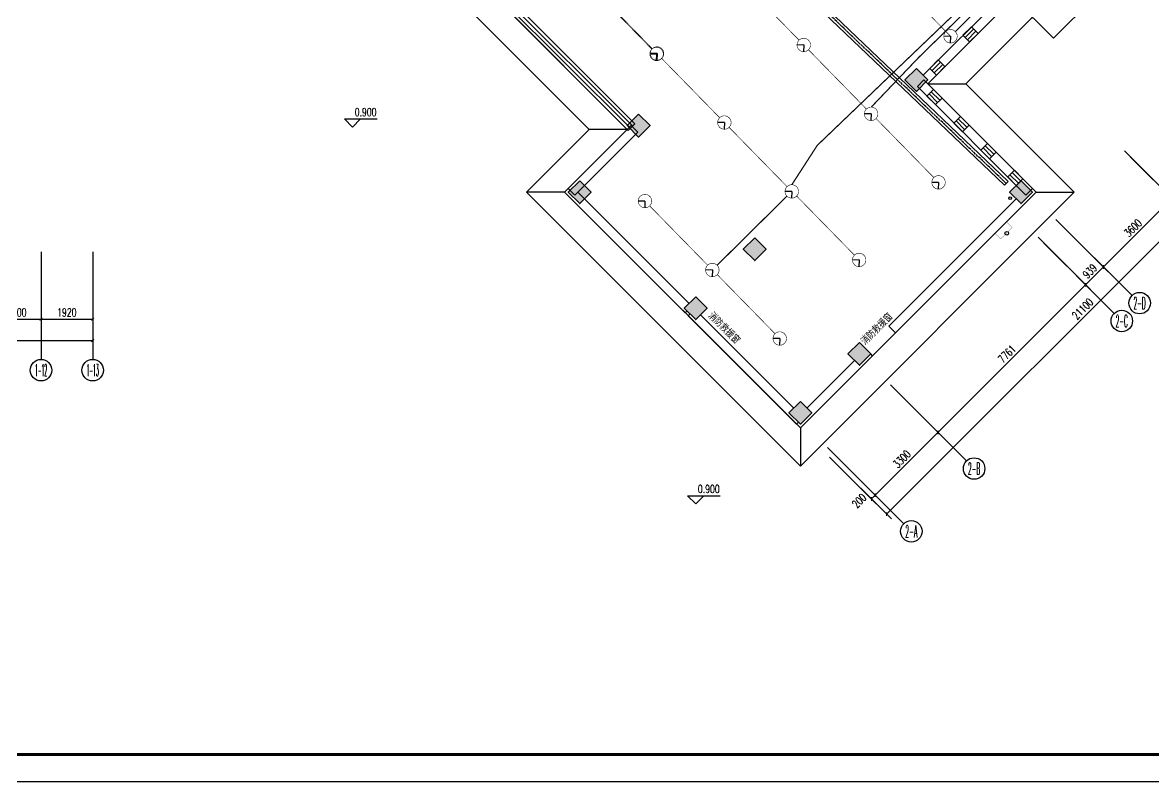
# Model space of a CAD drawing. Extents: x 815029915 to 815825525, y 579155098 to 579748855.
# Drawn here: x 815352839 to 815394869, y 579529894 to 579558107 of the extents above; entities that cross this region are included whole.
import ezdxf
from ezdxf.enums import TextEntityAlignment as Align

# ---------------------------------------------------------------- set-up
doc = ezdxf.new("R2010")
doc.units = 0
doc.header["$LTSCALE"] = 100
doc.header["$MEASUREMENT"] = 0
doc.linetypes.add('DOTE', pattern=[2.42, 2, -0.2, 0.02, -0.2])
for name, color, linetype in [('AXIS', 3, 'Continuous'), ('AXIS_TEXT', 7, 'Continuous'), ('COLUMN', 9, 'Continuous'), ('DIM_ELEV', 3, 'Continuous'), ('DIM_IDEN', 3, 'Continuous'), ('E-CAPL-1', 7, 'Continuous'), ('E-TEXT-PLAN', 7, 'Continuous'), ('E-TEXT-PLAN-DER', 7, 'Continuous'), ('GROUND', 2, 'Continuous'), ('PUB_TEXT', 7, 'Continuous'), ('STAIR', 2, 'Continuous'), ('WALL', 9, 'Continuous'), ('WINDOW', 4, 'Continuous'), ('ZG-图框层', 4, 'Continuous'), ('zm', 1, 'Continuous'), ('电-强电平面-线缆', 3, 'Continuous'), ('电-桥架', 4, 'Continuous')]:
    doc.layers.add(name, color=color, linetype=linetype)
doc.layers.add('柱填充', color=9, linetype='Continuous', lineweight=18)
doc.layers.add('砼柱', color=2, linetype='Continuous', lineweight=35)
doc.styles.add('_TCH_AXIS', font='COMPLEX', dxfattribs={"bigfont": 'GBCBIG'})
doc.styles.add('_TCH_DIM', font='SIMPLEX', dxfattribs={"bigfont": 'GBCBIG'})
doc.styles.add('_TCH_DIM_T3', font='SIMPLEX', dxfattribs={"width": 0.705882, "bigfont": 'GBCBIG'})
doc.styles.add('COMPLEX', font='COMPLEX')
doc.styles.add('IDQSTYLE', font='txt.shx', dxfattribs={"width": 0.7, "bigfont": 'hztxt.shx'})
doc.styles.add('宋体-TK', font='', dxfattribs={"width": 0.8})
doc.styles.get('宋体-TK').set_extended_font_data('SimSun')
doc.dimstyles.new('_TCH_ARCH-100', dxfattribs={"dimscale": 100, "dimtxt": 2.975, "dimasz": 1, "dimexe": 2.5, "dimexo": 3, "dimgap": 1, "dimtad": 1, "dimdec": 0, "dimzin": 0, "dimdsep": 46, "dimtxsty": '_TCH_DIM_T3', "dimblk": 'ARCHTICK', "dimcen": 0.09, "dimclrt": 7, "dimazin": 2, "dimtfac": 1, "dimtdec": 0, "dimtix": 1, "dimtmove": 2, "dimatfit": 3, "dimfxl": 0, "dimtolj": 1, "dimtzin": 0, "dimarcsym": 0})

# ---------------------------------------------------------------- blocks, each defined once
blk = doc.blocks.new('HC000088')
at = {"color": 0}
for q in [(-1.72, -1.82), (1.72, -1.82)]:
    blk.add_line((0, 0), q, dxfattribs=at)
at = {"color": 0, "linetype": 'Continuous', "const_width": 0.2}
blk.add_lwpolyline([(2.5, 0, 0.198912), (1.77, 1.77, 0.198912), (0, 2.5, 0.198912), (-1.77, 1.77, 0.198912), (-2.5, 0, 0.198912), (-1.77, -1.77, 0.198912), (0, -2.5, 0.198912), (1.77, -1.77, 0.198912)], format="xyb", close=True, dxfattribs=at)
at = {"layer": 'E-TEXT-PLAN-DER', "color": 0, "style": 'IDQSTYLE', "width": 0.7}
blk.add_attdef('PSFHATT', (4.5, -2.5), '', height=2.5, dxfattribs=at)
blk = doc.blocks.new('$TCHSYS$WIN2D')
for p, q in [((-0.5, 0.5), (0.5, 0.5)), ((-0.5, 0.5), (-0.5, -0.5)), ((0.5, 0.5), (0.5, -0.5)), ((0.5, 0.1667), (-0.5, 0.1667)), ((0.5, -0.1667), (-0.5, -0.1667)), ((-0.5, -0.5), (0.5, -0.5))]:
    blk.add_line(p, q)
blk = doc.blocks.new('_AXISO')
blk.add_circle((0, 0), 0.5)
at = {"layer": 'AXIS_TEXT', "style": 'COMPLEX', "width": 1.041667}
blk.add_attdef('A', text='', height=0.56, dxfattribs=at).set_placement((-0.25, -0.28), (0.25, -0.28), align=Align.FIT)
blk = doc.blocks.new('_ArchTick')
at = {"color": 0, "linetype": 'ByBlock', "const_width": 0.4}
blk.add_lwpolyline([(-0.5, -0.5), (0.5, 0.5)], dxfattribs=at)
blk = doc.blocks.new('*D305')
at = {"layer": 'AXIS', "color": 0, "lineweight": -2, "transparency": 16777216}
for p, q in [((815397752, 579556869), (815400050, 579554571)), ((815384954, 579539828), (815399873, 579554748)), ((815382832, 579541949), (815385130, 579539651))]:
    blk.add_line(p, q, dxfattribs=at)
at = {"layer": 'Defpoints', "color": 0, "transparency": 16777216}
for p in [(815397540, 579557082), (815399873, 579554748), (815382620, 579542162)]:
    blk.add_point(p, dxfattribs=at)
at = {"layer": 'AXIS', "color": 0, "lineweight": -2, "transparency": 16777216, "xscale": 100, "yscale": 100, "zscale": 100}
for p, rotation in [((815399873, 579554748), 44.99999999977111), ((815384954, 579539828), 224.9999999997711)]:
    blk.add_blockref('_ArchTick', p, dxfattribs=dict(at, rotation=rotation))
at = {"layer": 'AXIS', "color": 7, "transparency": 16777216, "insert": (815392238, 579547464), "char_height": 297.5, "attachment_point": 5, "rotation": 45, "style": '_TCH_DIM_T3'}
blk.add_mtext('\\A1;21100', dxfattribs=at)
blk = doc.blocks.new('*D306')
at = {"layer": 'AXIS', "color": 0, "lineweight": -2, "transparency": 16777216}
for p, q in [((815382832, 579541949), (815384565, 579540217)), ((815382974, 579542091), (815384706, 579540358)), ((815384388, 579540394), (815384529, 579540535))]:
    blk.add_line(p, q, dxfattribs=at)
at = {"layer": 'Defpoints', "color": 0, "transparency": 16777216}
for p in [(815382620, 579542162), (815382761, 579542303), (815384529, 579540535)]:
    blk.add_point(p, dxfattribs=at)
at = {"layer": 'AXIS', "color": 0, "lineweight": -2, "transparency": 16777216, "xscale": 100, "yscale": 100, "zscale": 100}
for p, rotation in [((815384388, 579540394), 225), ((815384529, 579540535), 45)]:
    blk.add_blockref('_ArchTick', p, dxfattribs=dict(at, rotation=rotation))
at = {"layer": 'AXIS', "color": 7, "transparency": 16777216, "insert": (815383932, 579540327), "char_height": 297.5, "attachment_point": 5, "rotation": 45, "style": '_TCH_DIM_T3'}
blk.add_mtext('\\A1;200', dxfattribs=at)
blk = doc.blocks.new('*D307')
at = {"layer": 'AXIS', "color": 0, "lineweight": -2, "transparency": 16777216}
for p, q in [((815385307, 579544424), (815387039, 579542692)), ((815384529, 579540535), (815386863, 579542869)), ((815382974, 579542091), (815384706, 579540358))]:
    blk.add_line(p, q, dxfattribs=at)
at = {"layer": 'Defpoints', "color": 0, "transparency": 16777216}
for p in [(815385095, 579544636), (815386863, 579542869), (815382761, 579542303)]:
    blk.add_point(p, dxfattribs=at)
at = {"layer": 'AXIS', "color": 0, "lineweight": -2, "transparency": 16777216, "xscale": 100, "yscale": 100, "zscale": 100}
for p, rotation in [((815386863, 579542869), 45), ((815384529, 579540535), 225)]:
    blk.add_blockref('_ArchTick', p, dxfattribs=dict(at, rotation=rotation))
at = {"layer": 'AXIS', "color": 7, "transparency": 16777216, "insert": (815385520, 579541878), "char_height": 297.5, "attachment_point": 5, "rotation": 45, "style": '_TCH_DIM_T3'}
blk.add_mtext('\\A1;3300', dxfattribs=at)
blk = doc.blocks.new('*D308')
at = {"layer": 'AXIS', "color": 0, "lineweight": -2, "transparency": 16777216}
for p, q in [((815390795, 579549912), (815392527, 579548180)), ((815386863, 579542869), (815392351, 579548357)), ((815385307, 579544424), (815387039, 579542692))]:
    blk.add_line(p, q, dxfattribs=at)
at = {"layer": 'Defpoints', "color": 0, "transparency": 16777216}
for p in [(815390583, 579550124), (815392351, 579548357), (815385095, 579544636)]:
    blk.add_point(p, dxfattribs=at)
at = {"layer": 'AXIS', "color": 0, "lineweight": -2, "transparency": 16777216, "xscale": 100, "yscale": 100, "zscale": 100}
for p, rotation in [((815392351, 579548357), 44.99999999937771), ((815386863, 579542869), 224.9999999993777)]:
    blk.add_blockref('_ArchTick', p, dxfattribs=dict(at, rotation=rotation))
at = {"layer": 'AXIS', "color": 7, "transparency": 16777216, "insert": (815389431, 579545789), "char_height": 297.5, "attachment_point": 5, "rotation": 45, "style": '_TCH_DIM_T3'}
blk.add_mtext('\\A1;7761', dxfattribs=at)
blk = doc.blocks.new('*D309')
at = {"layer": 'AXIS', "color": 0, "lineweight": -2, "transparency": 16777216}
for p, q in [((815391459, 579550576), (815393191, 579548844)), ((815390795, 579549912), (815392527, 579548180)), ((815392351, 579548357), (815393015, 579549021))]:
    blk.add_line(p, q, dxfattribs=at)
at = {"layer": 'Defpoints', "color": 0, "transparency": 16777216}
for p in [(815391247, 579550788), (815390583, 579550124), (815393015, 579549021)]:
    blk.add_point(p, dxfattribs=at)
at = {"layer": 'AXIS', "color": 0, "lineweight": -2, "transparency": 16777216, "xscale": 100, "yscale": 100, "zscale": 100}
for p, rotation in [((815393015, 579549021), 45), ((815392351, 579548357), 225)]:
    blk.add_blockref('_ArchTick', p, dxfattribs=dict(at, rotation=rotation))
at = {"layer": 'AXIS', "color": 7, "transparency": 16777216, "insert": (815392507, 579548864), "char_height": 297.5, "attachment_point": 5, "rotation": 45, "style": '_TCH_DIM_T3'}
blk.add_mtext('\\A1;939', dxfattribs=at)
blk = doc.blocks.new('*D310')
at = {"layer": 'AXIS', "color": 0, "lineweight": -2, "transparency": 16777216}
for p, q in [((815394004, 579553122), (815395737, 579551389)), ((815393015, 579549021), (815395560, 579551566)), ((815391459, 579550576), (815393191, 579548844))]:
    blk.add_line(p, q, dxfattribs=at)
at = {"layer": 'Defpoints', "color": 0, "transparency": 16777216}
for p in [(815393792, 579553334), (815395560, 579551566), (815391247, 579550788)]:
    blk.add_point(p, dxfattribs=at)
at = {"layer": 'AXIS', "color": 0, "lineweight": -2, "transparency": 16777216, "xscale": 100, "yscale": 100, "zscale": 100}
for p, rotation in [((815395560, 579551566), 45), ((815393015, 579549021), 225)]:
    blk.add_blockref('_ArchTick', p, dxfattribs=dict(at, rotation=rotation))
at = {"layer": 'AXIS', "color": 7, "transparency": 16777216, "insert": (815394111, 579550469), "char_height": 297.5, "attachment_point": 5, "rotation": 45, "style": '_TCH_DIM_T3'}
blk.add_mtext('\\A1;3600', dxfattribs=at)
blk = doc.blocks.new('*D311')
at = {"layer": 'AXIS', "color": 0, "lineweight": -2, "transparency": 16777216}
for p, q in [((815397611, 579556728), (815399343, 579554996)), ((815395560, 579551566), (815399166, 579555172)), ((815394004, 579553122), (815395737, 579551389))]:
    blk.add_line(p, q, dxfattribs=at)
at = {"layer": 'Defpoints', "color": 0, "transparency": 16777216}
for p in [(815397399, 579556940), (815399166, 579555172), (815393792, 579553334)]:
    blk.add_point(p, dxfattribs=at)
at = {"layer": 'AXIS', "color": 0, "lineweight": -2, "transparency": 16777216, "xscale": 100, "yscale": 100, "zscale": 100}
for p, rotation in [((815399166, 579555172), 45), ((815395560, 579551566), 225)]:
    blk.add_blockref('_ArchTick', p, dxfattribs=dict(at, rotation=rotation))
at = {"layer": 'AXIS', "color": 7, "transparency": 16777216, "insert": (815397187, 579553545), "char_height": 297.5, "attachment_point": 5, "rotation": 45, "style": '_TCH_DIM_T3'}
blk.add_mtext('\\A1;5100', dxfattribs=at)
blk = doc.blocks.new('*D338')
at = {"layer": 'AXIS', "color": 0, "lineweight": -2, "transparency": 16777216}
for p, q in [((815296023, 579549284), (815296023, 579546034)), ((815355443, 579549284), (815355443, 579546034)), ((815296023, 579546284), (815355443, 579546284))]:
    blk.add_line(p, q, dxfattribs=at)
at = {"layer": 'Defpoints', "color": 0, "transparency": 16777216}
for p in [(815296023, 579549584), (815355443, 579549584), (815355443, 579546284)]:
    blk.add_point(p, dxfattribs=at)
at = {"layer": 'AXIS', "color": 0, "lineweight": -2, "transparency": 16777216, "xscale": 100, "yscale": 100, "zscale": 100, "rotation": 180}
blk.add_blockref('_ArchTick', (815296023, 579546284), dxfattribs=at)
at = {"layer": 'AXIS', "color": 0, "lineweight": -2, "transparency": 16777216, "xscale": 100, "yscale": 100, "zscale": 100}
blk.add_blockref('_ArchTick', (815355443, 579546284), dxfattribs=at)
at = {"layer": 'AXIS', "color": 7, "transparency": 16777216, "insert": (815325733, 579546532), "char_height": 297.5, "attachment_point": 5, "style": '_TCH_DIM_T3'}
blk.add_mtext('\\A1;59420', dxfattribs=at)
blk = doc.blocks.new('*D350')
at = {"layer": 'AXIS', "color": 0, "lineweight": -2, "transparency": 16777216}
for p, q in [((815351723, 579549284), (815351723, 579546834)), ((815353523, 579549284), (815353523, 579546834)), ((815351723, 579547084), (815353523, 579547084))]:
    blk.add_line(p, q, dxfattribs=at)
at = {"layer": 'Defpoints', "color": 0, "transparency": 16777216}
for p in [(815351723, 579549584), (815353523, 579549584), (815353523, 579547084)]:
    blk.add_point(p, dxfattribs=at)
at = {"layer": 'AXIS', "color": 0, "lineweight": -2, "transparency": 16777216, "xscale": 100, "yscale": 100, "zscale": 100, "rotation": 180}
blk.add_blockref('_ArchTick', (815351723, 579547084), dxfattribs=at)
at = {"layer": 'AXIS', "color": 0, "lineweight": -2, "transparency": 16777216, "xscale": 100, "yscale": 100, "zscale": 100}
blk.add_blockref('_ArchTick', (815353523, 579547084), dxfattribs=at)
at = {"layer": 'AXIS', "color": 7, "transparency": 16777216, "insert": (815352623, 579547332), "char_height": 297.5, "attachment_point": 5, "style": '_TCH_DIM_T3'}
blk.add_mtext('\\A1;1800', dxfattribs=at)
blk = doc.blocks.new('*D351')
at = {"layer": 'AXIS', "color": 0, "lineweight": -2, "transparency": 16777216}
for p, q in [((815353523, 579549284), (815353523, 579546834)), ((815355443, 579549284), (815355443, 579546834)), ((815353523, 579547084), (815355443, 579547084))]:
    blk.add_line(p, q, dxfattribs=at)
at = {"layer": 'Defpoints', "color": 0, "transparency": 16777216}
for p in [(815353523, 579549584), (815355443, 579549584), (815355443, 579547084)]:
    blk.add_point(p, dxfattribs=at)
at = {"layer": 'AXIS', "color": 0, "lineweight": -2, "transparency": 16777216, "xscale": 100, "yscale": 100, "zscale": 100, "rotation": 180}
blk.add_blockref('_ArchTick', (815353523, 579547084), dxfattribs=at)
at = {"layer": 'AXIS', "color": 0, "lineweight": -2, "transparency": 16777216, "xscale": 100, "yscale": 100, "zscale": 100}
blk.add_blockref('_ArchTick', (815355443, 579547084), dxfattribs=at)
at = {"layer": 'AXIS', "color": 7, "transparency": 16777216, "insert": (815354483, 579547332), "char_height": 297.5, "attachment_point": 5, "style": '_TCH_DIM_T3'}
blk.add_mtext('\\A1;1920', dxfattribs=at)
blk = doc.blocks.new('ll')
at = {"layer": 'ZG-图框层'}
blk.add_lwpolyline([(815136770, 579524220), (815255670, 579524220), (815255670, 579608320), (815136770, 579608320)], close=True, dxfattribs=at)

msp = doc.modelspace()

# ---------------------------------------------------------------- hatches: boundary and pattern name
at = {"layer": '柱填充', "lineweight": 18}
for points in [[(815386061.2, 579556399), (815385636.9, 579555974.8), (815386061.2, 579555550.5), (815386485.5, 579555974.8)], [(815375737.4, 579554702), (815375313.2, 579554277.7), (815375737.4, 579553853.5), (815376161.7, 579554277.7)], [(815373545.4, 579552227.1), (815373121.1, 579551802.8), (815373545.4, 579551378.6), (815373969.7, 579551802.8)], [(815389950.3, 579552227.1), (815389526, 579551802.8), (815389950.3, 579551378.6), (815390374.6, 579551802.8)], [(815380050.8, 579550105.8), (815379626.5, 579549681.5), (815380050.8, 579549257.3), (815380475.1, 579549681.5)], [(815377858.8, 579547913.8), (815377434.5, 579547489.5), (815377858.8, 579547065.2), (815378283, 579547489.5)], [(815383939.9, 579546216.7), (815383515.6, 579545792.4), (815383939.9, 579545368.2), (815384364.1, 579545792.4)], [(815381747.9, 579544024.7), (815381323.6, 579543600.4), (815381747.9, 579543176.1), (815382172.1, 579543600.4)]]:
    msp.add_hatch(color=250, dxfattribs=at).paths.add_polyline_path(points)

# ---------------------------------------------------------------- linework, layer by layer
for p, q in [((815353723.5, 579575725.1), (815375312.3, 579554136.3)), ((815386484.6, 579555833.4), (815392636.4, 579561985.2)), ((815390515.1, 579551802.8), (815386484.6, 579555833.4)), ((815375312.3, 579554136.3), (815372978.8, 579551802.8)), ((815372978.8, 579551802.8), (815381746.9, 579543034.7)), ((815381746.9, 579543034.7), (815390515.1, 579551802.8))]:
    msp.add_line(p, q)
at = {"const_width": 10}
msp.add_lwpolyline([(815389409.7, 579550697.5), (815389621.9, 579550485.4), (815389197.6, 579550061.1), (815388985.5, 579550273.3)], dxfattribs=at)
msp.add_circle((815389549.5, 579551576.1), 50)
at = {"layer": 'AXIS'}
for p, q in [((815393792.3, 579553333.9), (815396620.8, 579550505.5)), ((815391246.8, 579550788.3), (815394075.2, 579547959.9)), ((815390582.8, 579550124.3), (815393411.2, 579547295.9)), ((815353523.5, 579549583.7), (815353523.5, 579545583.7)), ((815355443.5, 579549583.7), (815355443.5, 579545583.7)), ((815385094.9, 579544636.5), (815387923.4, 579541808.1)), ((815382761.5, 579542303), (815385589.9, 579539474.6))]:
    msp.add_line(p, q, dxfattribs=at)
at = {"layer": 'COLUMN'}
for points in [[(815386061.2, 579555550.5), (815386485.5, 579555974.8), (815386061.2, 579556399), (815385636.9, 579555974.8)], [(815375737.4, 579553853.5), (815376161.7, 579554277.7), (815375737.4, 579554702), (815375313.2, 579554277.7)], [(815389950.3, 579551378.6), (815390374.6, 579551802.8), (815389950.3, 579552227.1), (815389526, 579551802.8)], [(815380050.8, 579549257.3), (815380475.1, 579549681.5), (815380050.8, 579550105.8), (815379626.5, 579549681.5)], [(815377858.8, 579547065.2), (815378283, 579547489.5), (815377858.8, 579547913.8), (815377434.5, 579547489.5)], [(815383939.7, 579545367.9), (815384363.9, 579545792.2), (815383939.7, 579546216.5), (815383515.4, 579545792.2)], [(815381747.9, 579543176.1), (815382172.1, 579543600.4), (815381747.9, 579544024.7), (815381323.6, 579543600.4)]]:
    msp.add_lwpolyline(points, close=True, dxfattribs=at)
at = {"layer": 'DIM_ELEV'}
for p, q in [((815365102.1, 579554224.9), (815364802.1, 579554524.9)), ((815364802.1, 579554524.9), (815366013.3, 579554524.9)), ((815365102.1, 579554224.9), (815365402.1, 579554524.9)), ((815377856.8, 579540212.8), (815377556.8, 579540512.8)), ((815377556.8, 579540512.8), (815378768, 579540512.8)), ((815377856.8, 579540212.8), (815378156.8, 579540512.8))]:
    msp.add_line(p, q, dxfattribs=at)
at = {"layer": 'DIM_IDEN'}
msp.add_circle((815389418.7, 579550273.3), 68.5, dxfattribs=at)
at = {"layer": 'E-CAPL-1', "color": 1, "linetype": 'Continuous', "const_width": 22.5}
for points in [[(815384999.1, 579559981.3), (815387328.6, 579557598.4)], [(815379544.6, 579559658.8), (815381699.3, 579557454.6)], [(815374072.6, 579559322.5), (815376227.4, 579557118.4)], [(815374091.6, 579559342.4), (815376246.3, 579557138.2)], [(815382048.8, 579557097.1), (815384203.5, 579554893)], [(815376594.2, 579556774.6), (815378748.9, 579554570.4)], [(815384553.6, 579554549), (815386708.3, 579552344.8)], [(815379098.4, 579554212.9), (815381253.2, 579552008.8)], [(815381603.2, 579551664.8), (815383757.9, 579549460.6)], [(815376146.6, 579551291.7), (815378301.4, 579549087.5)], [(815378651.4, 579548743.6), (815380806.1, 579546539.4)]]:
    msp.add_lwpolyline(points, dxfattribs=at)
at = {"layer": 'GROUND'}
for p, q in [((815386484.6, 579555833.4), (815387898.8, 579555833.4)), ((815375312.3, 579554136.3), (815373898.1, 579554136.3)), ((815372978.8, 579551802.8), (815371564.6, 579551802.8)), ((815390515.1, 579551802.8), (815391929.3, 579551802.8)), ((815381746.9, 579543034.7), (815381746.9, 579541620.5))]:
    msp.add_line(p, q, dxfattribs=at)
for points in [[(815354723.5, 579569283.7), (815354723.5, 579573310.9), (815373898.1, 579554136.3), (815371564.6, 579551802.8), (815381746.9, 579541620.5), (815391929.3, 579551802.8), (815387898.8, 579555833.4), (815394050.6, 579561985.2), (815367534.1, 579588501.7), (815363927.9, 579584895.4), (815355939.6, 579592883.7), (815354723.5, 579592883.7), (815354723.5, 579594383.7), (815339423.5, 579594383.7)], [(815353723.5, 579569283.7), (815353723.5, 579575725.1), (815375312.3, 579554136.3), (815372978.8, 579551802.8), (815381746.9, 579543034.7), (815390515.1, 579551802.8), (815386484.6, 579555833.4), (815392636.4, 579561985.2), (815367534.1, 579587087.5), (815363927.9, 579583481.2), (815355525.4, 579591883.7), (815353723.5, 579591883.7), (815353723.5, 579593383.7), (815338423.5, 579593383.7)]]:
    msp.add_lwpolyline(points, dxfattribs=at)
at = {"layer": 'STAIR'}
for p, q in [((815391151.5, 579557530.4), (815394121.3, 579560500.3)), ((815389666.5, 579559015.3), (815391151.5, 579557530.4))]:
    msp.add_line(p, q, dxfattribs=at)
at = {"layer": 'WALL'}
for p, q in [((815392247.5, 579562091.2), (815386308.2, 579556152)), ((815392495, 579561843.8), (815386484.6, 579555833.4)), ((815386343.1, 579555974.8), (815386095.6, 579555727.3)), ((815386095.6, 579555727.3), (815390126.2, 579551696.8)), ((815386343.1, 579555974.8), (815390373.6, 579551944.3)), ((815373120.2, 579551944.3), (815375453.7, 579554277.7)), ((815373367.7, 579551696.8), (815375701.2, 579554030.2)), ((815375453.7, 579554277.7), (815375701.2, 579554030.2)), ((815377468.9, 579547312.7), (815372978.8, 579551802.8)), ((815373120.2, 579551944.3), (815373367.7, 579551696.8)), ((815377610.8, 579547665.8), (815373473.8, 579551802.8)), ((815390515.1, 579551802.8), (815385282.7, 579546570.5)), ((815390373.6, 579551944.3), (815390126.2, 579551696.8)), ((815389773.1, 579551555.8), (815385035.2, 579546818)), ((815377468.9, 579547312.7), (815377540.1, 579547383.9)), ((815377575, 579547206.7), (815377646.2, 579547277.8)), ((815381605.5, 579543176.1), (815377575, 579547206.7)), ((815381499.9, 579543776.7), (815378035.1, 579547241.6)), ((815384434.2, 579545721.9), (815381746.9, 579543034.7)), ((815383762.4, 579545545.2), (815381994.9, 579543777.6)), ((815381605.5, 579543176.1), (815381676.7, 579543247.3))]:
    msp.add_line(p, q, dxfattribs=at)
for points in [[(815375348.1, 579554100.5), (815375419.2, 579554171.7)], [(815385282.7, 579546570.5), (815385035.2, 579546818)], [(815384434.2, 579545721.9), (815384363.9, 579545792.2)]]:
    msp.add_lwpolyline(points, dxfattribs=at)
at = {"layer": 'ZG-图框层'}
msp.add_lwpolyline([(815286195.5, 579529893.5), (815405095.5, 579529893.5), (815405095.5, 579613993.5), (815286195.5, 579613993.5)], close=True, dxfattribs=at)
at = {"layer": 'ZG-图框层', "const_width": 100}
msp.add_lwpolyline([(815288695.5, 579530893.5), (815404095.5, 579530893.5), (815404095.5, 579612993.5), (815288695.5, 579612993.5)], close=True, dxfattribs=at)
at = {"layer": '电-强电平面-线缆', "color": 1, "linetype": 'Continuous', "const_width": 45}
for points in [[(815382375.3, 579553541.1), (815388937.1, 579559828.3)], [(815386153.3, 579556818.2), (815389067.7, 579559669.7)], [(815387506.7, 579557773.9), (815389252.8, 579559495)], [(815384381.1, 579554964.2), (815386153.3, 579556818.2)], [(815381430.8, 579552080), (815382375.3, 579553541.1)], [(815378653.7, 579549084.7), (815381249.2, 579551655.2)]]:
    msp.add_lwpolyline(points, dxfattribs=at)
at = {"layer": '电-桥架', "color": 5, "linetype": 'DOTE', "ltscale": 0.5}
msp.add_line((815389400.4, 579552130.6), (815357713.4, 579582387.3), dxfattribs=at)
at = {"layer": '电-桥架', "ltscale": 0.5}
msp.add_lwpolyline([(815357784.1, 579582458), (815389471.1, 579552201.3), (815389329.7, 579552059.8), (815357642.8, 579582316.5)], close=True, dxfattribs=at)
at = {"layer": '砼柱', "color": 3, "lineweight": 35}
for points in [[(815386061.2, 579556399), (815385636.9, 579555974.8), (815386061.2, 579555550.5), (815386485.5, 579555974.8)], [(815375737.4, 579554702), (815375313.2, 579554277.7), (815375737.4, 579553853.5), (815376161.7, 579554277.7)], [(815373545.4, 579552227.1), (815373121.1, 579551802.8), (815373545.4, 579551378.6), (815373969.7, 579551802.8)], [(815389950.3, 579552227.1), (815389526, 579551802.8), (815389950.3, 579551378.6), (815390374.6, 579551802.8)], [(815380050.8, 579550105.8), (815379626.5, 579549681.5), (815380050.8, 579549257.3), (815380475.1, 579549681.5)], [(815377858.8, 579547913.8), (815377434.5, 579547489.5), (815377858.8, 579547065.2), (815378283, 579547489.5)], [(815383939.9, 579546216.7), (815383515.6, 579545792.4), (815383939.9, 579545368.2), (815384364.1, 579545792.4)], [(815381747.9, 579544024.7), (815381323.6, 579543600.4), (815381747.9, 579543176.1), (815382172.1, 579543600.4)]]:
    msp.add_lwpolyline(points, close=True, dxfattribs=at)

# ---------------------------------------------------------------- block references
at = {"layer": 'AXIS'}
ref = msp.add_blockref('_AXISO', (815394358, 579547677), dxfattribs=dict(at, xscale=800, yscale=800, zscale=800))
ref.add_attrib('A', '2-D', dxfattribs={"color": 7, "height": 452.55, "style": '_TCH_AXIS', "width": 0.333333}).set_placement((815394131.8, 579547450.8), (815394584.3, 579547450.8), align=Align.FIT)
ref = msp.add_blockref('_AXISO', (815393694.1, 579547013.1), dxfattribs=dict(at, xscale=800, yscale=800, zscale=800))
ref.add_attrib('A', '2-C', dxfattribs={"color": 7, "height": 452.55, "style": '_TCH_AXIS', "width": 0.344262}).set_placement((815393467.8, 579546786.8), (815393920.3, 579546786.8), align=Align.FIT)
ref = msp.add_blockref('_AXISO', (815353523.5, 579545183.7), dxfattribs=dict(at, xscale=800, yscale=800, zscale=800))
ref.add_attrib('A', '1-12', dxfattribs={"color": 7, "height": 452.55, "style": '_TCH_AXIS', "width": 0.3}).set_placement((815353297.2, 579544957.4), (815353749.8, 579544957.4), align=Align.FIT)
ref = msp.add_blockref('_AXISO', (815355443.5, 579545183.7), dxfattribs=dict(at, xscale=800, yscale=800, zscale=800))
ref.add_attrib('A', '1-13', dxfattribs={"color": 7, "height": 452.55, "style": '_TCH_AXIS', "width": 0.3}).set_placement((815355217.2, 579544957.4), (815355669.8, 579544957.4), align=Align.FIT)
ref = msp.add_blockref('_AXISO', (815388206.2, 579541525.2), dxfattribs=dict(at, xscale=800, yscale=800, zscale=800))
ref.add_attrib('A', '2-B', dxfattribs={"color": 7, "height": 452.55, "style": '_TCH_AXIS', "width": 0.333333}).set_placement((815387979.9, 579541298.9), (815388432.5, 579541298.9), align=Align.FIT)
ref = msp.add_blockref('_AXISO', (815385872.7, 579539191.8), dxfattribs=dict(at, xscale=800, yscale=800, zscale=800))
ref.add_attrib('A', '2-A', dxfattribs={"color": 7, "height": 452.55, "style": '_TCH_AXIS', "width": 0.328125}).set_placement((815385646.5, 579538965.5), (815386099, 579538965.5), align=Align.FIT)
at = {"layer": 'E-TEXT-PLAN', "color": 4, "xscale": 100, "yscale": 100, "zscale": 100, "rotation": 314.3504158205063}
for p in [(815387328.6, 579557598.4), (815376402.1, 579556939.6), (815376421.1, 579556959.5), (815381874, 579557275.9), (815378923.7, 579554391.7), (815384378.3, 579554714.2), (815386883, 579552166.1), (815375971.9, 579551470.4), (815381427.9, 579551830), (815378476.1, 579548908.8), (815383932.7, 579549281.9), (815380980.9, 579546360.7)]:
    msp.add_blockref('HC000088', p, dxfattribs=at)
at = {"layer": 'WINDOW'}
for p, xscale, yscale, zscale, rotation in [((815373085.3, 579556610.7), 6750.00000029821, -350, 6750.00000029821, 134.9999999993811), ((815388075.5, 579557671.8), 450, 350, 450, 225.0000000000007), ((815386838.1, 579556434.4), 450, 350, 450, 225.0000000000007), ((815386731.7, 579555338.7), 450, -350, 450, 315.0000000016954), ((815387735.8, 579554334.6), 450, -350, 450, 315.0000000016954), ((815388739.9, 579553330.5), 450, -350, 450, 315.0000000016954), ((815389737.6, 579552332.8), 450, -350, 450, 315.0000000016954)]:
    msp.add_blockref('$TCHSYS$WIN2D', p, dxfattribs=dict(at, xscale=xscale, yscale=yscale, zscale=zscale, rotation=rotation))
at = {"layer": 'zm', "color": 1}
msp.add_blockref('ll', (149425.4, 5673.6), dxfattribs=at)

# ---------------------------------------------------------------- texts
at = {"layer": 'DIM_ELEV', "color": 7, "style": '_TCH_DIM', "width": 0.705882}
for p in [(815365183.3, 579554629.9), (815377938, 579540617.8)]:
    msp.add_text('0.900', height=297.5, dxfattribs=at).set_placement(p)
at = {"layer": 'PUB_TEXT', "style": '宋体-TK', "width": 0.8}
for rotation, p in [(315, (815378309.9, 579547194.3)), (45, (815384148.6, 579546112.4))]:
    msp.add_text('消防救援窗', height=264.35, rotation=rotation, dxfattribs=at).set_placement(p)

# ---------------------------------------------------------------- dimensions: what is measured, and where the dimension line sits
at = {"layer": 'AXIS'}
for p1, p2, distance, picture, middle in [((815382620.1, 579542161.6), (815397540, 579557081.6), -3300, '*D305', (815392237.6, 579547464)), ((815393792.3, 579553333.9), (815397398.6, 579556940.1), -2500, '*D311', (815397187.3, 579553545.1)), ((815391246.8, 579550788.3), (815393792.3, 579553333.9), -2500, '*D310', (815394111.4, 579550469.2)), ((815390582.8, 579550124.3), (815391246.8, 579550788.3), -2500, '*D309', (815392506.7, 579548864.5)), ((815385094.9, 579544636.5), (815390582.8, 579550124.3), -2500, '*D308', (815389430.7, 579545788.5)), ((815296023.5, 579549583.7), (815355443.5, 579549583.7), -3300, '*D338', (815325733.5, 579546532.4)), ((815351723.5, 579549583.7), (815353523.5, 579549583.7), -2500, '*D350', (815352623.5, 579547332.4)), ((815353523.5, 579549583.7), (815355443.5, 579549583.7), -2500, '*D351', (815354483.5, 579547332.4)), ((815382761.5, 579542303), (815385094.9, 579544636.5), -2500, '*D307', (815385520.1, 579541877.9))]:
    dim = msp.add_aligned_dim(p1=p1, p2=p2, distance=distance, dimstyle='_TCH_ARCH-100', dxfattribs=at)
    dim.commit()
    dim.dimension.update_dxf_attribs({"geometry": picture, "text_midpoint": middle})
dim = msp.add_linear_dim(base=(815384529.2, 579540535.3), p1=(815382620.1, 579542161.6), p2=(815382761.5, 579542303), angle=45, dimstyle='_TCH_ARCH-100', dxfattribs=at)
dim.commit()
dim.dimension.update_dxf_attribs({"geometry": '*D306', "text_midpoint": (815383931.7, 579540326.7), "dimtype": 161})

doc.saveas('drawing.dxf')
